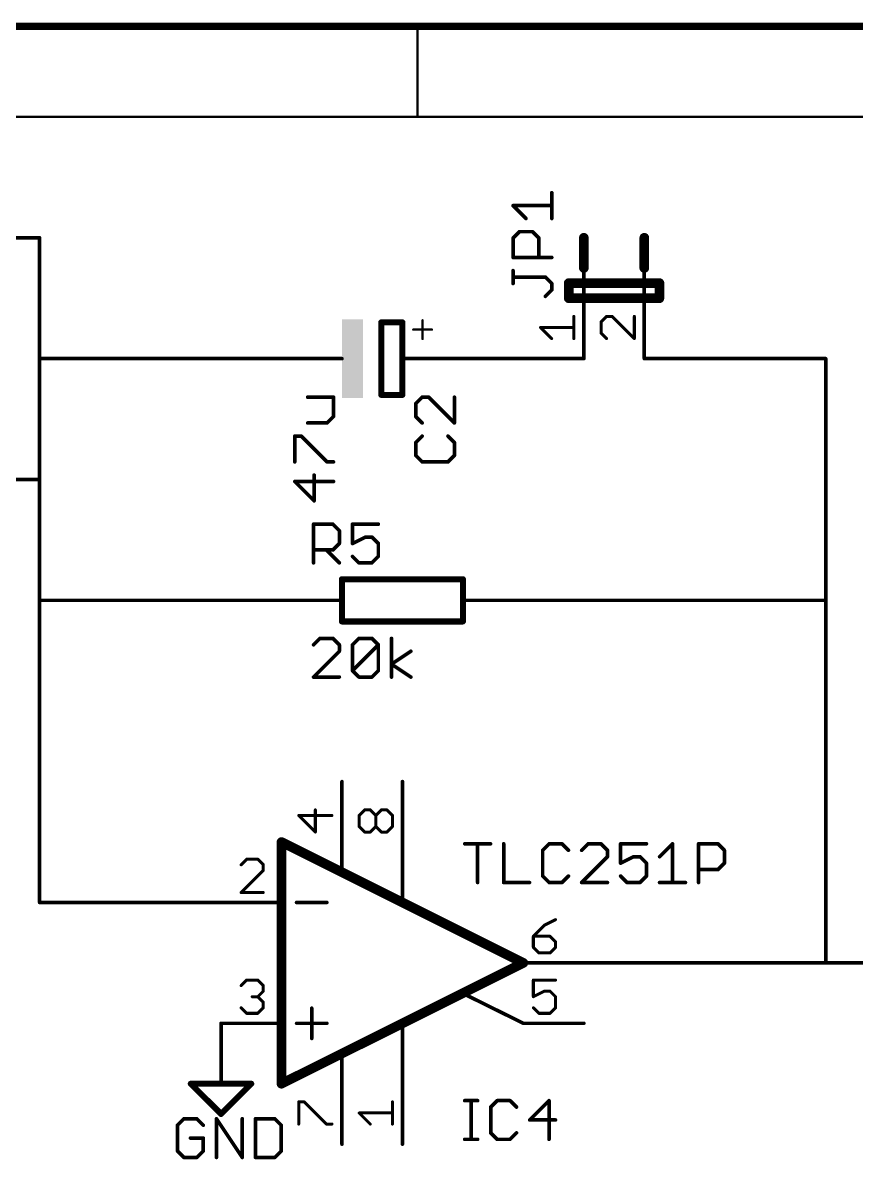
# Model space of a CAD drawing. Extents: x -44 to 217, y -56 to 126.
# Drawn here: x 70.41 to 105.42, y 78.11 to 125.88 of the extents above; entities that cross this region are included whole.
import ezdxf

# ---------------------------------------------------------------- set-up
doc = ezdxf.new("R2010")
doc.units = 0
for name, color, linetype in [('91', 94, 'CONTINUOUS'), ('94', 14, 'CONTINUOUS'), ('95', 251, 'CONTINUOUS'), ('96', 251, 'CONTINUOUS')]:
    doc.layers.add(name, color=color, linetype=linetype)

# ---------------------------------------------------------------- blocks, each defined once
blk = doc.blocks.new('RECT')
blk.add_solid([(-0.5, -0.5), (0.5, -0.5), (-0.5, 0.5), (0.5, 0.5)])

msp = doc.modelspace()

# ---------------------------------------------------------------- linework, layer by layer
at = {"layer": '91', "const_width": 0.1524}
for points in [[(63.5, 116.84), (71.12, 116.84)], [(71.12, 116.84), (71.12, 111.76)], [(71.12, 111.76), (71.12, 106.68)], [(81.28, 111.76), (71.12, 111.76)], [(93.98, 111.76), (88.9, 111.76)], [(104.14, 111.76), (96.52, 111.76)], [(104.14, 101.6), (104.14, 111.76)], [(63.5, 106.68), (71.12, 106.68)], [(71.12, 106.68), (71.12, 101.6)], [(71.12, 101.6), (71.12, 88.9)], [(81.28, 101.6), (71.12, 101.6)], [(104.14, 101.6), (91.44, 101.6)], [(104.14, 86.36), (104.14, 101.6)], [(71.12, 88.9), (78.74, 88.9)], [(93.98, 86.36), (104.14, 86.36)], [(119.38, 86.36), (104.14, 86.36)]]:
    msp.add_lwpolyline(points, dxfattribs=at)
at = {"layer": '91', "const_width": 0.0762}
for points in [[(71.1581, 116.84, 1), (71.0819, 116.84)], [(71.12, 116.8019, 1), (71.12, 116.8781)], [(71.1581, 111.76, 1), (71.0819, 111.76)], [(71.12, 111.7981, 1), (71.12, 111.7219)], [(71.0819, 111.76, 1), (71.1581, 111.76)], [(81.28, 111.7219, 1), (81.28, 111.7981)], [(88.9, 111.7981, 1), (88.9, 111.7219)], [(93.98, 111.7219, 1), (93.98, 111.7981)], [(96.52, 111.7981, 1), (96.52, 111.7219)], [(104.1781, 111.76, 1), (104.1019, 111.76)], [(104.14, 111.7219, 1), (104.14, 111.7981)], [(71.1581, 106.68, 1), (71.0819, 106.68)], [(71.0819, 106.68, 1), (71.1581, 106.68)], [(71.12, 106.6419, 1), (71.12, 106.7181)], [(71.1581, 101.6, 1), (71.0819, 101.6)], [(71.12, 101.6381, 1), (71.12, 101.5619)], [(71.0819, 101.6, 1), (71.1581, 101.6)], [(81.28, 101.5619, 1), (81.28, 101.6381)], [(91.44, 101.6381, 1), (91.44, 101.5619)], [(104.1781, 101.6, 1), (104.1019, 101.6)], [(104.1019, 101.6, 1), (104.1781, 101.6)], [(104.14, 101.5619, 1), (104.14, 101.6381)], [(71.12, 88.9381, 1), (71.12, 88.8619)], [(71.0819, 88.9, 1), (71.1581, 88.9)], [(78.74, 88.8619, 1), (78.74, 88.9381)], [(93.98, 86.3981, 1), (93.98, 86.3219)], [(104.14, 86.3981, 1), (104.14, 86.3219)], [(104.1019, 86.36, 1), (104.1781, 86.36)], [(104.14, 86.3219, 1), (104.14, 86.3981)]]:
    msp.add_lwpolyline(points, format="xyb", dxfattribs=at)
at = {"layer": '94'}
for points, const_width in [([(217.17, 125.73), (-43.18, 125.73)], 0.3), ([(86.995, 125.73), (86.995, 121.92)], 0.1), ([(213.36, 121.92), (-39.37, 121.92)], 0.1), ([(93.98, 116.84), (93.98, 115.57)], 0.4064), ([(96.52, 116.84), (96.52, 115.57)], 0.4064), ([(93.98, 114.3), (93.98, 115.57)], 0.1524), ([(96.52, 114.3), (96.52, 115.57)], 0.1524), ([(97.155, 114.935), (93.345, 114.935)], 0.4064), ([(93.345, 114.935), (93.345, 114.3)], 0.4064), ([(97.155, 114.3), (97.155, 114.935)], 0.4064), ([(93.345, 114.3), (97.155, 114.3)], 0.4064), ([(93.98, 111.76), (93.98, 114.3)], 0.1524), ([(96.52, 111.76), (96.52, 114.3)], 0.1524), ([(85.471, 113.284), (85.471, 110.236)], 0.254), ([(86.36, 113.284), (85.471, 113.284)], 0.254), ([(86.36, 113.284), (86.36, 110.236)], 0.254), ([(87.207, 113.3695), (87.207, 112.5899)], 0.1016), ([(86.8172, 112.9797), (87.5968, 112.9797)], 0.1016), ([(81.28, 111.76), (83.82, 111.76)], 0.1524), ([(88.9, 111.76), (86.36, 111.76)], 0.1524), ([(85.471, 110.236), (86.36, 110.236)], 0.254), ([(88.9, 102.489), (83.82, 102.489)], 0.254), ([(83.82, 100.711), (83.82, 102.489)], 0.254), ([(88.9, 100.711), (88.9, 102.489)], 0.254), ([(81.28, 101.6), (83.82, 101.6)], 0.1524), ([(91.44, 101.6), (88.9, 101.6)], 0.1524), ([(83.82, 100.711), (88.9, 100.711)], 0.254), ([(83.82, 93.98), (83.82, 91.44)], 0.1524), ([(86.36, 93.98), (86.36, 91.44)], 0.1524), ([(81.28, 81.28), (81.28, 91.44)], 0.4064), ([(81.28, 91.44), (91.44, 86.36)], 0.4064), ([(83.82, 90.2716), (83.82, 91.44)], 0.1524), ([(86.36, 88.9762), (86.36, 91.44)], 0.1524), ([(78.74, 88.9), (81.28, 88.9)], 0.1524), ([(81.915, 88.9), (83.185, 88.9)], 0.1524), ([(91.44, 86.36), (81.28, 81.28)], 0.4064), ([(93.98, 86.36), (91.44, 86.36)], 0.1524), ([(91.44, 83.82), (88.9762, 85.0392)], 0.1524), ([(82.55, 83.185), (82.55, 84.455)], 0.1524), ([(78.74, 83.82), (81.28, 83.82)], 0.1524), ([(78.74, 83.82), (78.74, 81.28)], 0.1524), ([(81.915, 83.82), (83.185, 83.82)], 0.1524), ([(86.36, 81.3054), (86.36, 83.7438)], 0.1524), ([(93.98, 83.82), (91.44, 83.82)], 0.1524), ([(83.82, 81.28), (83.82, 82.4738)], 0.1524), ([(77.47, 81.28), (80.01, 81.28)], 0.254), ([(78.74, 80.01), (77.47, 81.28)], 0.254), ([(80.01, 81.28), (78.74, 80.01)], 0.254), ([(83.82, 78.74), (83.82, 81.28)], 0.1524), ([(86.36, 78.74), (86.36, 81.28)], 0.1524)]:
    msp.add_lwpolyline(points, dxfattribs=dict(at, const_width=const_width))
for points, const_width in [([(87.02, 125.73, 1), (86.97, 125.73)], 0.05), ([(86.97, 121.92, 1), (87.02, 121.92)], 0.05), ([(94.0816, 116.84, 1), (93.8784, 116.84)], 0.2032), ([(96.6216, 116.84, 1), (96.4184, 116.84)], 0.2032), ([(93.8784, 115.57, 1), (94.0816, 115.57)], 0.2032), ([(94.0181, 115.57, 1), (93.9419, 115.57)], 0.0762), ([(96.4184, 115.57, 1), (96.6216, 115.57)], 0.2032), ([(96.5581, 115.57, 1), (96.4819, 115.57)], 0.0762), ([(93.345, 115.0366, 1), (93.345, 114.8334)], 0.2032), ([(93.4466, 114.935, 1), (93.2434, 114.935)], 0.2032), ([(97.2566, 114.935, 1), (97.0534, 114.935)], 0.2032), ([(97.155, 114.8334, 1), (97.155, 115.0366)], 0.2032), ([(93.345, 114.4016, 1), (93.345, 114.1984)], 0.2032), ([(93.2434, 114.3, 1), (93.4466, 114.3)], 0.2032), ([(94.0181, 114.3, 1), (93.9419, 114.3)], 0.0762), ([(93.9419, 114.3, 1), (94.0181, 114.3)], 0.0762), ([(96.5581, 114.3, 1), (96.4819, 114.3)], 0.0762), ([(96.4819, 114.3, 1), (96.5581, 114.3)], 0.0762), ([(97.0534, 114.3, 1), (97.2566, 114.3)], 0.2032), ([(97.155, 114.1984, 1), (97.155, 114.4016)], 0.2032), ([(85.5345, 113.284, 1), (85.4075, 113.284)], 0.127), ([(85.471, 113.3475, 1), (85.471, 113.2205)], 0.127), ([(86.4235, 113.284, 1), (86.2965, 113.284)], 0.127), ([(86.36, 113.2205, 1), (86.36, 113.3475)], 0.127), ([(87.2324, 113.3695, 1), (87.1816, 113.3695)], 0.0508), ([(86.8172, 113.0051, 1), (86.8172, 112.9543)], 0.0508), ([(87.5968, 112.9543, 1), (87.5968, 113.0051)], 0.0508), ([(87.1816, 112.5899, 1), (87.2324, 112.5899)], 0.0508), ([(81.28, 111.7981, 1), (81.28, 111.7219)], 0.0762), ([(83.82, 111.7219, 1), (83.82, 111.7981)], 0.0762), ([(86.36, 111.7981, 1), (86.36, 111.7219)], 0.0762), ([(88.9, 111.7219, 1), (88.9, 111.7981)], 0.0762), ([(93.9419, 111.76, 1), (94.0181, 111.76)], 0.0762), ([(96.4819, 111.76, 1), (96.5581, 111.76)], 0.0762), ([(85.471, 110.2995, 1), (85.471, 110.1725)], 0.127), ([(86.36, 110.1725, 1), (86.36, 110.2995)], 0.127), ([(85.4075, 110.236, 1), (85.5345, 110.236)], 0.127), ([(86.2965, 110.236, 1), (86.4235, 110.236)], 0.127), ([(83.82, 102.5525, 1), (83.82, 102.4255)], 0.127), ([(83.8835, 102.489, 1), (83.7565, 102.489)], 0.127), ([(88.9635, 102.489, 1), (88.8365, 102.489)], 0.127), ([(88.9, 102.4255, 1), (88.9, 102.5525)], 0.127), ([(81.28, 101.6381, 1), (81.28, 101.5619)], 0.0762), ([(83.82, 101.5619, 1), (83.82, 101.6381)], 0.0762), ([(88.9, 101.6381, 1), (88.9, 101.5619)], 0.0762), ([(91.44, 101.5619, 1), (91.44, 101.6381)], 0.0762), ([(83.82, 100.7745, 1), (83.82, 100.6475)], 0.127), ([(88.9, 100.6475, 1), (88.9, 100.7745)], 0.127), ([(83.7565, 100.711, 1), (83.8835, 100.711)], 0.127), ([(88.8365, 100.711, 1), (88.9635, 100.711)], 0.127), ([(83.8581, 93.98, 1), (83.7819, 93.98)], 0.0762), ([(86.3981, 93.98, 1), (86.3219, 93.98)], 0.0762), ([(81.3816, 91.44, 1), (81.1784, 91.44)], 0.2032), ([(81.3254, 91.5309, 1), (81.2346, 91.3491)], 0.2032), ([(83.8581, 91.44, 1), (83.7819, 91.44)], 0.0762), ([(83.7819, 91.44, 1), (83.8581, 91.44)], 0.0762), ([(86.3981, 91.44, 1), (86.3219, 91.44)], 0.0762), ([(86.3219, 91.44, 1), (86.3981, 91.44)], 0.0762), ([(83.7819, 90.2716, 1), (83.8581, 90.2716)], 0.0762), ([(78.74, 88.9381, 1), (78.74, 88.8619)], 0.0762), ([(81.28, 88.8619, 1), (81.28, 88.9381)], 0.0762), ([(81.915, 88.9381, 1), (81.915, 88.8619)], 0.0762), ([(83.185, 88.8619, 1), (83.185, 88.9381)], 0.0762), ([(86.3219, 88.9762, 1), (86.3981, 88.9762)], 0.0762), ([(91.4854, 86.2691, 1), (91.3946, 86.4509)], 0.2032), ([(91.3946, 86.2691, 1), (91.4854, 86.4509)], 0.2032), ([(91.44, 86.3981, 1), (91.44, 86.3219)], 0.0762), ([(93.98, 86.3219, 1), (93.98, 86.3981)], 0.0762), ([(88.9931, 85.0733, 1), (88.9593, 85.0051)], 0.0762), ([(82.5881, 84.455, 1), (82.5119, 84.455)], 0.0762), ([(78.74, 83.8581, 1), (78.74, 83.7819)], 0.0762), ([(78.7781, 83.82, 1), (78.7019, 83.82)], 0.0762), ([(81.28, 83.7819, 1), (81.28, 83.8581)], 0.0762), ([(81.915, 83.8581, 1), (81.915, 83.7819)], 0.0762), ([(83.185, 83.7819, 1), (83.185, 83.8581)], 0.0762), ([(86.3981, 83.7438, 1), (86.3219, 83.7438)], 0.0762), ([(91.44, 83.8581, 1), (91.44, 83.7819)], 0.0762), ([(91.4231, 83.7859, 1), (91.4569, 83.8541)], 0.0762), ([(93.98, 83.7819, 1), (93.98, 83.8581)], 0.0762), ([(82.5119, 83.185, 1), (82.5881, 83.185)], 0.0762), ([(83.8581, 82.4738, 1), (83.7819, 82.4738)], 0.0762), ([(77.47, 81.3435, 1), (77.47, 81.2165)], 0.127), ([(77.5149, 81.3249, 1), (77.4251, 81.2351)], 0.127), ([(78.7019, 81.28, 1), (78.7781, 81.28)], 0.0762), ([(80.0549, 81.2351, 1), (79.9651, 81.3249)], 0.127), ([(80.01, 81.2165, 1), (80.01, 81.3435)], 0.127), ([(81.2346, 81.3709, 1), (81.3254, 81.1891)], 0.2032), ([(81.1784, 81.28, 1), (81.3816, 81.28)], 0.2032), ([(83.8581, 81.28, 1), (83.7819, 81.28)], 0.0762), ([(83.7819, 81.28, 1), (83.8581, 81.28)], 0.0762), ([(86.3981, 81.28, 1), (86.3219, 81.28)], 0.0762), ([(86.3219, 81.3054, 1), (86.3981, 81.3054)], 0.0762), ([(78.6951, 80.0549, 1), (78.7849, 79.9651)], 0.127), ([(78.6951, 79.9651, 1), (78.7849, 80.0549)], 0.127), ([(83.7819, 78.74, 1), (83.8581, 78.74)], 0.0762), ([(86.3219, 78.74, 1), (86.3981, 78.74)], 0.0762)]:
    msp.add_lwpolyline(points, format="xyb", dxfattribs=dict(at, const_width=const_width))
at = {"layer": '95'}
for points, const_width in [([(92.6338, 117.6505), (92.6338, 118.7352)], 0.1524), ([(91.5491, 117.6505), (91.0068, 118.1928)], 0.1524), ([(91.0068, 118.1928), (92.6338, 118.1928)], 0.1524), ([(91.0068, 116.8269), (91.278, 117.098)], 0.1524), ([(91.278, 117.098), (91.8203, 117.098)], 0.1524), ([(91.8203, 117.098), (92.0915, 116.8269)], 0.1524), ([(91.0068, 116.0134), (91.0068, 116.8269)], 0.1524), ([(92.0915, 116.8269), (92.0915, 116.0134)], 0.1524), ([(92.6338, 116.0134), (91.0068, 116.0134)], 0.1524), ([(91.0068, 114.9185), (91.0068, 115.4609)], 0.1524), ([(92.3626, 115.1897), (91.0068, 115.1897)], 0.1524), ([(92.6338, 114.9185), (92.3626, 115.1897)], 0.1524), ([(92.3626, 114.3762), (92.6338, 114.6474)], 0.1524), ([(92.6338, 114.6474), (92.6338, 114.9185)], 0.1524), ([(93.5609, 112.6046), (93.5609, 113.5368)], 0.127), ([(94.9357, 113.5368), (94.7027, 113.3037)], 0.127), ([(94.7027, 113.3037), (94.7027, 112.8377)], 0.127), ([(95.1688, 113.5368), (94.9357, 113.5368)], 0.127), ([(96.1009, 112.6046), (95.1688, 113.5368)], 0.127), ([(96.1009, 113.5368), (96.1009, 112.6046)], 0.127), ([(92.6288, 112.6046), (92.1627, 113.0707)], 0.127), ([(92.1627, 113.0707), (93.5609, 113.0707)], 0.127), ([(94.7027, 112.8377), (94.9357, 112.6046)], 0.127), ([(87.1886, 110.1407), (86.9174, 109.8695)], 0.1524), ([(86.9174, 109.8695), (86.9174, 109.3272)], 0.1524), ([(87.4597, 110.1407), (87.1886, 110.1407)], 0.1524), ([(88.5444, 109.056), (87.4597, 110.1407)], 0.1524), ([(88.5444, 110.1407), (88.5444, 109.056)], 0.1524), ([(86.9174, 109.3272), (87.1886, 109.056)], 0.1524), ([(87.1886, 108.5035), (86.9174, 108.2324)], 0.1524), ([(88.5444, 108.2324), (88.2732, 108.5035)], 0.1524), ([(86.9174, 108.2324), (86.9174, 107.69)], 0.1524), ([(88.5444, 107.69), (88.5444, 108.2324)], 0.1524), ([(86.9174, 107.69), (87.1886, 107.4189)], 0.1524), ([(87.1886, 107.4189), (88.2732, 107.4189)], 0.1524), ([(88.2732, 107.4189), (88.5444, 107.69)], 0.1524), ([(82.6262, 103.1748), (82.6262, 104.8018)], 0.1524), ([(82.6262, 104.8018), (83.4397, 104.8018)], 0.1524), ([(83.4397, 104.8018), (83.7109, 104.5306)], 0.1524), ([(85.348, 104.8018), (84.2634, 104.8018)], 0.1524), ([(84.2634, 104.8018), (84.2634, 103.9883)], 0.1524), ([(83.7109, 104.5306), (83.7109, 103.9883)], 0.1524), ([(84.2634, 103.9883), (84.8057, 104.2595)], 0.1524), ([(84.8057, 104.2595), (85.0769, 104.2595)], 0.1524), ([(85.0769, 104.2595), (85.348, 103.9883)], 0.1524), ([(83.4397, 103.7171), (82.6262, 103.7171)], 0.1524), ([(83.1685, 103.7171), (83.7109, 103.1748)], 0.1524), ([(83.7109, 103.9883), (83.4397, 103.7171)], 0.1524), ([(85.348, 103.9883), (85.348, 103.446)], 0.1524), ([(84.5345, 103.1748), (84.2634, 103.446)], 0.1524), ([(85.0769, 103.1748), (84.5345, 103.1748)], 0.1524), ([(85.348, 103.446), (85.0769, 103.1748)], 0.1524), ([(82.7018, 91.8591), (82.7018, 92.7912)], 0.127), ([(84.5427, 92.5582), (84.7757, 92.7912)], 0.127), ([(84.7757, 92.7912), (85.0088, 92.7912)], 0.127), ([(85.0088, 92.7912), (85.2418, 92.5582)], 0.127), ([(85.2418, 92.5582), (85.4748, 92.7912)], 0.127), ([(85.4748, 92.7912), (85.7079, 92.7912)], 0.127), ([(85.7079, 92.7912), (85.9409, 92.5582)], 0.127), ([(83.4009, 92.5582), (82.0027, 92.5582)], 0.127), ([(82.0027, 92.5582), (82.7018, 91.8591)], 0.127), ([(84.5427, 92.0921), (84.5427, 92.5582)], 0.127), ([(85.2418, 92.0921), (85.2418, 92.5582)], 0.127), ([(85.9409, 92.5582), (85.9409, 92.0921)], 0.127), ([(84.7757, 91.8591), (84.5427, 92.0921)], 0.127), ([(85.0088, 91.8591), (84.7757, 91.8591)], 0.127), ([(85.2418, 92.0921), (85.0088, 91.8591)], 0.127), ([(85.4748, 91.8591), (85.2418, 92.0921)], 0.127), ([(85.7079, 91.8591), (85.4748, 91.8591)], 0.127), ([(85.9409, 92.0921), (85.7079, 91.8591)], 0.127), ([(79.8177, 90.7173), (79.5846, 90.4843)], 0.127), ([(80.2837, 90.7173), (79.8177, 90.7173)], 0.127), ([(80.5168, 90.4843), (80.2837, 90.7173)], 0.127), ([(79.5846, 89.3191), (80.5168, 90.2512)], 0.127), ([(80.5168, 90.2512), (80.5168, 90.4843)], 0.127), ([(80.5168, 89.3191), (79.5846, 89.3191)], 0.127), ([(92.3252, 87.9443), (91.8591, 87.4782)], 0.127), ([(92.7912, 88.1773), (92.3252, 87.9443)], 0.127), ([(91.8591, 87.4782), (91.8591, 87.0121)], 0.127), ([(92.5582, 87.4782), (91.8591, 87.4782)], 0.127), ([(92.7912, 87.2452), (92.5582, 87.4782)], 0.127), ([(91.8591, 87.0121), (92.0921, 86.7791)], 0.127), ([(92.5582, 86.7791), (92.7912, 87.0121)], 0.127), ([(92.7912, 87.0121), (92.7912, 87.2452)], 0.127), ([(92.0921, 86.7791), (92.5582, 86.7791)], 0.127), ([(79.5846, 85.4043), (79.8177, 85.6373)], 0.127), ([(79.8177, 85.6373), (80.2837, 85.6373)], 0.127), ([(80.2837, 85.6373), (80.5168, 85.4043)], 0.127), ([(92.7912, 85.6373), (91.8591, 85.6373)], 0.127), ([(91.8591, 85.6373), (91.8591, 84.9382)], 0.127), ([(80.5168, 85.1712), (80.2837, 84.9382)], 0.127), ([(80.5168, 85.4043), (80.5168, 85.1712)], 0.127), ([(91.8591, 84.9382), (92.3252, 85.1712)], 0.127), ([(92.3252, 85.1712), (92.5582, 85.1712)], 0.127), ([(92.5582, 85.1712), (92.7912, 84.9382)], 0.127), ([(80.2837, 84.9382), (80.0507, 84.9382)], 0.127), ([(80.2837, 84.9382), (80.5168, 84.7052)], 0.127), ([(80.5168, 84.7052), (80.5168, 84.4721)], 0.127), ([(92.7912, 84.9382), (92.7912, 84.4721)], 0.127), ([(79.8177, 84.2391), (79.5846, 84.4721)], 0.127), ([(80.2837, 84.2391), (79.8177, 84.2391)], 0.127), ([(80.5168, 84.4721), (80.2837, 84.2391)], 0.127), ([(92.0921, 84.2391), (91.8591, 84.4721)], 0.127), ([(92.5582, 84.2391), (92.0921, 84.2391)], 0.127), ([(92.7912, 84.4721), (92.5582, 84.2391)], 0.127), ([(82.0027, 79.5846), (82.0027, 80.5168)], 0.127), ([(82.0027, 80.5168), (82.2357, 80.5168)], 0.127), ([(82.2357, 80.5168), (83.1679, 79.5846)], 0.127), ([(85.9409, 79.5846), (85.9409, 80.5168)], 0.127), ([(88.9762, 80.5702), (89.5185, 80.5702)], 0.1524), ([(89.2474, 78.9432), (89.2474, 80.5702)], 0.1524), ([(90.3388, 80.5702), (90.0676, 80.299)], 0.1524), ([(90.0676, 80.299), (90.0676, 79.2144)], 0.1524), ([(90.8811, 80.5702), (90.3388, 80.5702)], 0.1524), ([(91.1523, 80.299), (90.8811, 80.5702)], 0.1524), ([(92.5183, 80.5702), (91.7048, 79.7567)], 0.1524), ([(92.5183, 78.9432), (92.5183, 80.5702)], 0.1524), ([(85.0088, 79.5846), (84.5427, 80.0507)], 0.127), ([(84.5427, 80.0507), (85.9409, 80.0507)], 0.127), ([(91.7048, 79.7567), (92.7895, 79.7567)], 0.1524), ([(83.1679, 79.5846), (83.4009, 79.5846)], 0.127), ([(88.9762, 78.9432), (89.5185, 78.9432)], 0.1524), ([(90.0676, 79.2144), (90.3388, 78.9432)], 0.1524), ([(90.3388, 78.9432), (90.8811, 78.9432)], 0.1524), ([(90.8811, 78.9432), (91.1523, 79.2144)], 0.1524)]:
    msp.add_lwpolyline(points, dxfattribs=dict(at, const_width=const_width))
for points, const_width in [([(92.6719, 118.7352, 1), (92.5957, 118.7352)], 0.0762), ([(91.0338, 118.2198, 1), (90.9799, 118.1659)], 0.0762), ([(91.0068, 118.2309, 1), (91.0068, 118.1547)], 0.0762), ([(92.6338, 118.1547, 1), (92.6338, 118.2309)], 0.0762), ([(91.5222, 117.6236, 1), (91.5761, 117.6775)], 0.0762), ([(92.5957, 117.6505, 1), (92.6719, 117.6505)], 0.0762), ([(91.278, 117.1361, 1), (91.278, 117.0599)], 0.0762), ([(91.3049, 117.0711, 1), (91.251, 117.125)], 0.0762), ([(91.8472, 117.125, 1), (91.7934, 117.0711)], 0.0762), ([(91.8203, 117.0599, 1), (91.8203, 117.1361)], 0.0762), ([(91.0449, 116.8269, 1), (90.9687, 116.8269)], 0.0762), ([(90.9799, 116.8538, 1), (91.0338, 116.7999)], 0.0762), ([(92.1296, 116.8269, 1), (92.0534, 116.8269)], 0.0762), ([(92.0645, 116.7999, 1), (92.1184, 116.8538)], 0.0762), ([(91.0068, 116.0515, 1), (91.0068, 115.9753)], 0.0762), ([(90.9687, 116.0134, 1), (91.0449, 116.0134)], 0.0762), ([(92.0534, 116.0134, 1), (92.1296, 116.0134)], 0.0762), ([(92.6338, 115.9753, 1), (92.6338, 116.0515)], 0.0762), ([(91.0449, 115.4609, 1), (90.9687, 115.4609)], 0.0762), ([(91.0068, 115.2278, 1), (91.0068, 115.1516)], 0.0762), ([(92.3896, 115.2166, 1), (92.3357, 115.1628)], 0.0762), ([(92.3626, 115.1516, 1), (92.3626, 115.2278)], 0.0762), ([(90.9687, 114.9185, 1), (91.0449, 114.9185)], 0.0762), ([(92.6719, 114.9185, 1), (92.5957, 114.9185)], 0.0762), ([(92.5957, 114.6474, 1), (92.6719, 114.6474)], 0.0762), ([(92.6069, 114.8916, 1), (92.6607, 114.9455)], 0.0762), ([(92.6607, 114.6204, 1), (92.6069, 114.6743)], 0.0762), ([(92.3357, 114.4031, 1), (92.3896, 114.3493)], 0.0762), ([(93.5927, 113.5368, 1), (93.5292, 113.5368)], 0.0635), ([(94.7345, 113.3037, 1), (94.671, 113.3037)], 0.0635), ([(94.6803, 113.3262, 1), (94.7252, 113.2813)], 0.0635), ([(94.9357, 113.5685, 1), (94.9357, 113.505)], 0.0635), ([(94.9582, 113.5143, 1), (94.9133, 113.5592)], 0.0635), ([(95.1912, 113.5592, 1), (95.1463, 113.5143)], 0.0635), ([(95.1688, 113.505, 1), (95.1688, 113.5685)], 0.0635), ([(96.1327, 113.5368, 1), (96.0692, 113.5368)], 0.0635), ([(92.1627, 113.1024, 1), (92.1627, 113.0389)], 0.0635), ([(92.1852, 113.0931, 1), (92.1403, 113.0482)], 0.0635), ([(93.5609, 113.0389, 1), (93.5609, 113.1024)], 0.0635), ([(94.7252, 112.8601, 1), (94.6803, 112.8152)], 0.0635), ([(94.671, 112.8377, 1), (94.7345, 112.8377)], 0.0635), ([(92.6063, 112.5822, 1), (92.6512, 112.6271)], 0.0635), ([(93.5292, 112.6046, 1), (93.5927, 112.6046)], 0.0635), ([(94.9133, 112.5822, 1), (94.9582, 112.6271)], 0.0635), ([(96.0692, 112.6046, 1), (96.1327, 112.6046)], 0.0635), ([(96.0784, 112.5822, 1), (96.1234, 112.6271)], 0.0635), ([(86.9555, 109.8695, 1), (86.8793, 109.8695)], 0.0762), ([(86.8905, 109.8965, 1), (86.9444, 109.8426)], 0.0762), ([(87.1886, 110.1788, 1), (87.1886, 110.1026)], 0.0762), ([(87.2155, 110.1138, 1), (87.1616, 110.1676)], 0.0762), ([(87.4867, 110.1676, 1), (87.4328, 110.1138)], 0.0762), ([(87.4597, 110.1026, 1), (87.4597, 110.1788)], 0.0762), ([(88.5825, 110.1407, 1), (88.5063, 110.1407)], 0.0762), ([(86.8793, 109.3272, 1), (86.9555, 109.3272)], 0.0762), ([(86.9444, 109.3541, 1), (86.8905, 109.3003)], 0.0762), ([(87.1616, 109.0291, 1), (87.2155, 109.083)], 0.0762), ([(88.5063, 109.056, 1), (88.5825, 109.056)], 0.0762), ([(88.5175, 109.0291, 1), (88.5713, 109.083)], 0.0762), ([(87.2155, 108.4766, 1), (87.1616, 108.5305)], 0.0762), ([(88.3002, 108.5305, 1), (88.2463, 108.4766)], 0.0762), ([(86.9555, 108.2324, 1), (86.8793, 108.2324)], 0.0762), ([(86.8905, 108.2593, 1), (86.9444, 108.2054)], 0.0762), ([(88.5825, 108.2324, 1), (88.5063, 108.2324)], 0.0762), ([(88.5175, 108.2054, 1), (88.5713, 108.2593)], 0.0762), ([(86.9444, 107.717, 1), (86.8905, 107.6631)], 0.0762), ([(86.8793, 107.69, 1), (86.9555, 107.69)], 0.0762), ([(87.1886, 107.457, 1), (87.1886, 107.3808)], 0.0762), ([(88.2732, 107.3808, 1), (88.2732, 107.457)], 0.0762), ([(88.5063, 107.69, 1), (88.5825, 107.69)], 0.0762), ([(88.5713, 107.6631, 1), (88.5175, 107.717)], 0.0762), ([(87.1616, 107.3919, 1), (87.2155, 107.4458)], 0.0762), ([(88.2463, 107.4458, 1), (88.3002, 107.3919)], 0.0762), ([(82.6643, 104.8018, 1), (82.5881, 104.8018)], 0.0762), ([(82.6262, 104.8399, 1), (82.6262, 104.7637)], 0.0762), ([(83.4666, 104.8287, 1), (83.4128, 104.7748)], 0.0762), ([(83.4397, 104.7637, 1), (83.4397, 104.8399)], 0.0762), ([(84.2634, 104.8399, 1), (84.2634, 104.7637)], 0.0762), ([(84.3015, 104.8018, 1), (84.2253, 104.8018)], 0.0762), ([(85.348, 104.7637, 1), (85.348, 104.8399)], 0.0762), ([(83.749, 104.5306, 1), (83.6728, 104.5306)], 0.0762), ([(83.6839, 104.5037, 1), (83.7378, 104.5576)], 0.0762), ([(84.8057, 104.2976, 1), (84.8057, 104.2214)], 0.0762), ([(84.8227, 104.2254, 1), (84.7886, 104.2935)], 0.0762), ([(85.1038, 104.2864, 1), (85.0499, 104.2325)], 0.0762), ([(85.0769, 104.2214, 1), (85.0769, 104.2976)], 0.0762), ([(82.6262, 103.7552, 1), (82.6262, 103.679)], 0.0762), ([(83.1955, 103.7441, 1), (83.1416, 103.6902)], 0.0762), ([(83.4128, 103.7441, 1), (83.4666, 103.6902)], 0.0762), ([(83.4397, 103.679, 1), (83.4397, 103.7552)], 0.0762), ([(83.6728, 103.9883, 1), (83.749, 103.9883)], 0.0762), ([(83.7378, 103.9614, 1), (83.6839, 104.0152)], 0.0762), ([(84.2463, 104.0224, 1), (84.2804, 103.9542)], 0.0762), ([(84.2253, 103.9883, 1), (84.3015, 103.9883)], 0.0762), ([(85.3861, 103.9883, 1), (85.3099, 103.9883)], 0.0762), ([(85.3211, 103.9614, 1), (85.375, 104.0152)], 0.0762), ([(82.5881, 103.1748, 1), (82.6643, 103.1748)], 0.0762), ([(83.6839, 103.1479, 1), (83.7378, 103.2017)], 0.0762), ([(84.2903, 103.4729, 1), (84.2364, 103.419)], 0.0762), ([(84.5345, 103.2129, 1), (84.5345, 103.1367)], 0.0762), ([(84.5076, 103.1479, 1), (84.5615, 103.2017)], 0.0762), ([(85.0499, 103.2017, 1), (85.1038, 103.1479)], 0.0762), ([(85.0769, 103.1367, 1), (85.0769, 103.2129)], 0.0762), ([(85.3099, 103.446, 1), (85.3861, 103.446)], 0.0762), ([(85.375, 103.419, 1), (85.3211, 103.4729)], 0.0762), ([(82.7336, 92.7912, 1), (82.6701, 92.7912)], 0.0635), ([(84.7757, 92.823, 1), (84.7757, 92.7595)], 0.0635), ([(84.7982, 92.7688, 1), (84.7533, 92.8137)], 0.0635), ([(85.0312, 92.8137, 1), (84.9863, 92.7688)], 0.0635), ([(85.0088, 92.7595, 1), (85.0088, 92.823)], 0.0635), ([(85.4748, 92.823, 1), (85.4748, 92.7595)], 0.0635), ([(85.4973, 92.7688, 1), (85.4524, 92.8137)], 0.0635), ([(85.7303, 92.8137, 1), (85.6854, 92.7688)], 0.0635), ([(85.7079, 92.7595, 1), (85.7079, 92.823)], 0.0635), ([(82.0027, 92.5899, 1), (82.0027, 92.5264)], 0.0635), ([(82.0252, 92.5806, 1), (81.9803, 92.5357)], 0.0635), ([(83.4009, 92.5264, 1), (83.4009, 92.5899)], 0.0635), ([(84.5745, 92.5582, 1), (84.511, 92.5582)], 0.0635), ([(84.5203, 92.5806, 1), (84.5652, 92.5357)], 0.0635), ([(85.2736, 92.5582, 1), (85.2101, 92.5582)], 0.0635), ([(85.2194, 92.5806, 1), (85.2643, 92.5357)], 0.0635), ([(85.2194, 92.5357, 1), (85.2643, 92.5806)], 0.0635), ([(85.9727, 92.5582, 1), (85.9091, 92.5582)], 0.0635), ([(85.9184, 92.5357, 1), (85.9634, 92.5806)], 0.0635), ([(82.6701, 91.8591, 1), (82.7336, 91.8591)], 0.0635), ([(82.6794, 91.8366, 1), (82.7243, 91.8816)], 0.0635), ([(84.511, 92.0921, 1), (84.5745, 92.0921)], 0.0635), ([(84.5652, 92.1146, 1), (84.5203, 92.0697)], 0.0635), ([(84.7757, 91.8909, 1), (84.7757, 91.8273)], 0.0635), ([(84.7533, 91.8366, 1), (84.7982, 91.8816)], 0.0635), ([(84.9863, 91.8816, 1), (85.0312, 91.8366)], 0.0635), ([(85.0088, 91.8273, 1), (85.0088, 91.8909)], 0.0635), ([(85.2101, 92.0921, 1), (85.2736, 92.0921)], 0.0635), ([(85.2643, 92.1146, 1), (85.2194, 92.0697)], 0.0635), ([(85.2643, 92.0697, 1), (85.2194, 92.1146)], 0.0635), ([(85.4748, 91.8909, 1), (85.4748, 91.8273)], 0.0635), ([(85.4524, 91.8366, 1), (85.4973, 91.8816)], 0.0635), ([(85.6854, 91.8816, 1), (85.7303, 91.8366)], 0.0635), ([(85.7079, 91.8273, 1), (85.7079, 91.8909)], 0.0635), ([(85.9091, 92.0921, 1), (85.9727, 92.0921)], 0.0635), ([(85.9634, 92.0697, 1), (85.9184, 92.1146)], 0.0635), ([(79.8177, 90.749, 1), (79.8177, 90.6855)], 0.0635), ([(79.8401, 90.6948, 1), (79.7952, 90.7397)], 0.0635), ([(80.3062, 90.7397, 1), (80.2613, 90.6948)], 0.0635), ([(80.2837, 90.6855, 1), (80.2837, 90.749)], 0.0635), ([(79.5622, 90.5067, 1), (79.6071, 90.4618)], 0.0635), ([(80.5485, 90.4843, 1), (80.485, 90.4843)], 0.0635), ([(80.4943, 90.4618, 1), (80.5392, 90.5067)], 0.0635), ([(80.5392, 90.2288, 1), (80.4943, 90.2737)], 0.0635), ([(80.485, 90.2512, 1), (80.5485, 90.2512)], 0.0635), ([(79.5846, 89.3509, 1), (79.5846, 89.2874)], 0.0635), ([(79.5622, 89.3416, 1), (79.6071, 89.2966)], 0.0635), ([(80.5168, 89.2874, 1), (80.5168, 89.3509)], 0.0635), ([(92.311, 87.9727, 1), (92.3394, 87.9159)], 0.0635), ([(92.3476, 87.9218, 1), (92.3027, 87.9667)], 0.0635), ([(92.8054, 88.1489, 1), (92.777, 88.2057)], 0.0635), ([(91.8909, 87.4782, 1), (91.8273, 87.4782)], 0.0635), ([(91.8591, 87.5099, 1), (91.8591, 87.4464)], 0.0635), ([(91.8366, 87.5006, 1), (91.8816, 87.4557)], 0.0635), ([(92.5806, 87.5006, 1), (92.5357, 87.4557)], 0.0635), ([(92.5582, 87.4464, 1), (92.5582, 87.5099)], 0.0635), ([(91.8273, 87.0121, 1), (91.8909, 87.0121)], 0.0635), ([(91.8816, 87.0346, 1), (91.8366, 86.9897)], 0.0635), ([(92.823, 87.2452, 1), (92.7595, 87.2452)], 0.0635), ([(92.7595, 87.0121, 1), (92.823, 87.0121)], 0.0635), ([(92.7688, 87.2227, 1), (92.8137, 87.2676)], 0.0635), ([(92.8137, 86.9897, 1), (92.7688, 87.0346)], 0.0635), ([(92.0921, 86.8109, 1), (92.0921, 86.7473)], 0.0635), ([(92.0697, 86.7566, 1), (92.1146, 86.8016)], 0.0635), ([(92.5357, 86.8016, 1), (92.5806, 86.7566)], 0.0635), ([(92.5582, 86.7473, 1), (92.5582, 86.8109)], 0.0635), ([(79.8177, 85.669, 1), (79.8177, 85.6055)], 0.0635), ([(79.8401, 85.6148, 1), (79.7952, 85.6597)], 0.0635), ([(80.3062, 85.6597, 1), (80.2613, 85.6148)], 0.0635), ([(80.2837, 85.6055, 1), (80.2837, 85.669)], 0.0635), ([(91.8909, 85.6373, 1), (91.8273, 85.6373)], 0.0635), ([(91.8591, 85.669, 1), (91.8591, 85.6055)], 0.0635), ([(92.7912, 85.6055, 1), (92.7912, 85.669)], 0.0635), ([(79.5622, 85.4267, 1), (79.6071, 85.3818)], 0.0635), ([(80.5485, 85.4043, 1), (80.485, 85.4043)], 0.0635), ([(80.485, 85.1712, 1), (80.5485, 85.1712)], 0.0635), ([(80.4943, 85.3818, 1), (80.5392, 85.4267)], 0.0635), ([(80.5392, 85.1488, 1), (80.4943, 85.1937)], 0.0635), ([(92.3252, 85.203, 1), (92.3252, 85.1395)], 0.0635), ([(92.3394, 85.1428, 1), (92.311, 85.1996)], 0.0635), ([(92.5806, 85.1937, 1), (92.5357, 85.1488)], 0.0635), ([(92.5582, 85.1395, 1), (92.5582, 85.203)], 0.0635), ([(80.0507, 84.9699, 1), (80.0507, 84.9064)], 0.0635), ([(80.3062, 84.9606, 1), (80.2613, 84.9157)], 0.0635), ([(80.2613, 84.9606, 1), (80.3062, 84.9157)], 0.0635), ([(80.2837, 84.9064, 1), (80.2837, 84.9699)], 0.0635), ([(80.5485, 84.7052, 1), (80.485, 84.7052)], 0.0635), ([(80.4943, 84.6827, 1), (80.5392, 84.7276)], 0.0635), ([(91.8273, 84.9382, 1), (91.8909, 84.9382)], 0.0635), ([(91.8449, 84.9666, 1), (91.8733, 84.9098)], 0.0635), ([(92.823, 84.9382, 1), (92.7595, 84.9382)], 0.0635), ([(92.7688, 84.9157, 1), (92.8137, 84.9606)], 0.0635), ([(79.6071, 84.4946, 1), (79.5622, 84.4497)], 0.0635), ([(79.8177, 84.2709, 1), (79.8177, 84.2074)], 0.0635), ([(79.7952, 84.2166, 1), (79.8401, 84.2616)], 0.0635), ([(80.2613, 84.2616, 1), (80.3062, 84.2166)], 0.0635), ([(80.2837, 84.2074, 1), (80.2837, 84.2709)], 0.0635), ([(80.485, 84.4721, 1), (80.5485, 84.4721)], 0.0635), ([(80.5392, 84.4497, 1), (80.4943, 84.4946)], 0.0635), ([(91.8816, 84.4946, 1), (91.8366, 84.4497)], 0.0635), ([(92.0921, 84.2709, 1), (92.0921, 84.2074)], 0.0635), ([(92.0697, 84.2166, 1), (92.1146, 84.2616)], 0.0635), ([(92.5357, 84.2616, 1), (92.5806, 84.2166)], 0.0635), ([(92.5582, 84.2074, 1), (92.5582, 84.2709)], 0.0635), ([(92.7595, 84.4721, 1), (92.823, 84.4721)], 0.0635), ([(92.8137, 84.4497, 1), (92.7688, 84.4946)], 0.0635), ([(82.0027, 80.5485, 1), (82.0027, 80.485)], 0.0635), ([(82.0345, 80.5168, 1), (81.971, 80.5168)], 0.0635), ([(82.2582, 80.5392, 1), (82.2133, 80.4943)], 0.0635), ([(82.2357, 80.485, 1), (82.2357, 80.5485)], 0.0635), ([(85.9727, 80.5168, 1), (85.9091, 80.5168)], 0.0635), ([(88.9762, 80.6083, 1), (88.9762, 80.5321)], 0.0762), ([(89.2855, 80.5702, 1), (89.2093, 80.5702)], 0.0762), ([(89.5185, 80.5321, 1), (89.5185, 80.6083)], 0.0762), ([(90.1057, 80.299, 1), (90.0295, 80.299)], 0.0762), ([(90.0407, 80.326, 1), (90.0946, 80.2721)], 0.0762), ([(90.3388, 80.6083, 1), (90.3388, 80.5321)], 0.0762), ([(90.3657, 80.5432, 1), (90.3119, 80.5971)], 0.0762), ([(90.9081, 80.5971, 1), (90.8542, 80.5432)], 0.0762), ([(90.8811, 80.5321, 1), (90.8811, 80.6083)], 0.0762), ([(91.1254, 80.2721, 1), (91.1792, 80.326)], 0.0762), ([(92.5564, 80.5702, 1), (92.4802, 80.5702)], 0.0762), ([(92.5452, 80.5432, 1), (92.4913, 80.5971)], 0.0762), ([(84.5427, 80.0824, 1), (84.5427, 80.0189)], 0.0635), ([(84.5652, 80.0731, 1), (84.5203, 80.0282)], 0.0635), ([(85.9409, 80.0189, 1), (85.9409, 80.0824)], 0.0635), ([(91.7048, 79.7948, 1), (91.7048, 79.7186)], 0.0762), ([(91.6779, 79.7836, 1), (91.7317, 79.7298)], 0.0762), ([(92.7895, 79.7186, 1), (92.7895, 79.7948)], 0.0762), ([(81.971, 79.5846, 1), (82.0345, 79.5846)], 0.0635), ([(83.1679, 79.6164, 1), (83.1679, 79.5529)], 0.0635), ([(83.1454, 79.5622, 1), (83.1903, 79.6071)], 0.0635), ([(83.4009, 79.5529, 1), (83.4009, 79.6164)], 0.0635), ([(84.9863, 79.5622, 1), (85.0312, 79.6071)], 0.0635), ([(85.9091, 79.5846, 1), (85.9727, 79.5846)], 0.0635), ([(88.9762, 78.9813, 1), (88.9762, 78.9051)], 0.0762), ([(89.2093, 78.9432, 1), (89.2855, 78.9432)], 0.0762), ([(89.5185, 78.9051, 1), (89.5185, 78.9813)], 0.0762), ([(90.0946, 79.2413, 1), (90.0407, 79.1874)], 0.0762), ([(90.0295, 79.2144, 1), (90.1057, 79.2144)], 0.0762), ([(90.3388, 78.9813, 1), (90.3388, 78.9051)], 0.0762), ([(90.3119, 78.9163, 1), (90.3657, 78.9701)], 0.0762), ([(90.8542, 78.9701, 1), (90.9081, 78.9163)], 0.0762), ([(90.8811, 78.9051, 1), (90.8811, 78.9813)], 0.0762), ([(91.1792, 79.1874, 1), (91.1254, 79.2413)], 0.0762), ([(92.4802, 78.9432, 1), (92.5564, 78.9432)], 0.0762)]:
    msp.add_lwpolyline(points, format="xyb", dxfattribs=dict(at, const_width=const_width))
at = {"layer": '96', "const_width": 0.1524}
for points in [[(83.4644, 110.1407), (82.3797, 110.1407)], [(83.4644, 109.3272), (83.4644, 110.1407)], [(82.3797, 109.056), (83.1932, 109.056)], [(83.1932, 109.056), (83.4644, 109.3272)], [(81.8374, 107.4189), (81.8374, 108.5035)], [(81.8374, 108.5035), (82.1086, 108.5035)], [(82.1086, 108.5035), (83.1932, 107.4189)], [(83.1932, 107.4189), (83.4644, 107.4189)], [(83.4644, 106.5952), (81.8374, 106.5952)], [(81.8374, 106.5952), (82.6509, 105.7817)], [(82.6509, 105.7817), (82.6509, 106.8664)], [(82.8974, 100.0012), (82.6262, 99.73)], [(83.4397, 100.0012), (82.8974, 100.0012)], [(83.7109, 99.73), (83.4397, 100.0012)], [(84.2634, 99.73), (84.5345, 100.0012)], [(84.5345, 100.0012), (85.0769, 100.0012)], [(85.0769, 100.0012), (85.348, 99.73)], [(85.9005, 98.3742), (85.9005, 100.0012)], [(82.6262, 98.3742), (83.7109, 99.4589)], [(83.7109, 99.4589), (83.7109, 99.73)], [(84.2634, 98.6454), (84.2634, 99.73)], [(84.2634, 98.6454), (85.348, 99.73)], [(85.348, 99.73), (85.348, 98.6454)], [(85.9005, 98.9165), (86.714, 99.4589)], [(86.714, 98.3742), (85.9005, 98.9165)], [(83.7109, 98.3742), (82.6262, 98.3742)], [(84.5345, 98.3742), (84.2634, 98.6454)], [(85.0769, 98.3742), (84.5345, 98.3742)], [(85.348, 98.6454), (85.0769, 98.3742)], [(88.9762, 91.3652), (90.0609, 91.3652)], [(89.5185, 89.7382), (89.5185, 91.3652)], [(90.6134, 91.3652), (90.6134, 89.7382)], [(92.5217, 91.3652), (92.2505, 91.094)], [(93.064, 91.3652), (92.5217, 91.3652)], [(93.3352, 91.094), (93.064, 91.3652)], [(94.1588, 91.3652), (93.8877, 91.094)], [(94.7012, 91.3652), (94.1588, 91.3652)], [(94.9723, 91.094), (94.7012, 91.3652)], [(96.6095, 91.3652), (95.5248, 91.3652)], [(95.5248, 91.3652), (95.5248, 90.5517)], [(97.162, 90.8229), (97.7043, 91.3652)], [(97.7043, 91.3652), (97.7043, 89.7382)], [(98.7991, 89.7382), (98.7991, 91.3652)], [(98.7991, 91.3652), (99.6126, 91.3652)], [(99.6126, 91.3652), (99.8838, 91.094)], [(92.2505, 91.094), (92.2505, 90.0094)], [(93.8877, 89.7382), (94.9723, 90.8229)], [(94.9723, 90.8229), (94.9723, 91.094)], [(95.5248, 90.5517), (96.0672, 90.8229)], [(96.0672, 90.8229), (96.3383, 90.8229)], [(96.3383, 90.8229), (96.6095, 90.5517)], [(99.8838, 91.094), (99.8838, 90.5517)], [(96.6095, 90.5517), (96.6095, 90.0094)], [(99.6126, 90.2805), (98.7991, 90.2805)], [(99.8838, 90.5517), (99.6126, 90.2805)], [(92.2505, 90.0094), (92.5217, 89.7382)], [(93.064, 89.7382), (93.3352, 90.0094)], [(95.796, 89.7382), (95.5248, 90.0094)], [(96.6095, 90.0094), (96.3383, 89.7382)], [(90.6134, 89.7382), (91.698, 89.7382)], [(92.5217, 89.7382), (93.064, 89.7382)], [(94.9723, 89.7382), (93.8877, 89.7382)], [(96.3383, 89.7382), (95.796, 89.7382)], [(97.162, 89.7382), (98.2466, 89.7382)], [(77.1824, 79.8082), (76.9112, 79.537)], [(77.7247, 79.8082), (77.1824, 79.8082)], [(77.9959, 79.537), (77.7247, 79.8082)], [(78.5484, 78.1812), (78.5484, 79.8082)], [(78.5484, 79.8082), (79.633, 78.1812)], [(79.633, 78.1812), (79.633, 79.8082)], [(80.1855, 79.8082), (80.1855, 78.1812)], [(80.999, 79.8082), (80.1855, 79.8082)], [(81.2702, 79.537), (80.999, 79.8082)], [(76.9112, 79.537), (76.9112, 78.4524)], [(81.2702, 78.4524), (81.2702, 79.537)], [(77.9959, 78.9947), (77.4535, 78.9947)], [(77.9959, 78.4524), (77.9959, 78.9947)], [(76.9112, 78.4524), (77.1824, 78.1812)], [(77.7247, 78.1812), (77.9959, 78.4524)], [(80.999, 78.1812), (81.2702, 78.4524)], [(77.1824, 78.1812), (77.7247, 78.1812)], [(80.1855, 78.1812), (80.999, 78.1812)]]:
    msp.add_lwpolyline(points, dxfattribs=at)
at = {"layer": '96', "const_width": 0.0762}
for points in [[(82.3797, 110.1788, 1), (82.3797, 110.1026)], [(83.5025, 110.1407, 1), (83.4263, 110.1407)], [(83.4644, 110.1026, 1), (83.4644, 110.1788)], [(82.3797, 109.0941, 1), (82.3797, 109.0179)], [(83.1663, 109.083, 1), (83.2202, 109.0291)], [(83.1932, 109.0179, 1), (83.1932, 109.0941)], [(83.4263, 109.3272, 1), (83.5025, 109.3272)], [(83.4913, 109.3003, 1), (83.4375, 109.3541)], [(81.8755, 108.5035, 1), (81.7993, 108.5035)], [(81.8374, 108.5416, 1), (81.8374, 108.4654)], [(82.1355, 108.5305, 1), (82.0816, 108.4766)], [(82.1086, 108.4654, 1), (82.1086, 108.5416)], [(83.1932, 107.457, 1), (83.1932, 107.3808)], [(83.4644, 107.3808, 1), (83.4644, 107.457)], [(81.7993, 107.4189, 1), (81.8755, 107.4189)], [(83.1663, 107.3919, 1), (83.2202, 107.4458)], [(81.8644, 106.6222, 1), (81.8105, 106.5683)], [(81.8374, 106.6333, 1), (81.8374, 106.5571)], [(82.689, 106.8664, 1), (82.6128, 106.8664)], [(83.4644, 106.5571, 1), (83.4644, 106.6333)], [(82.6128, 105.7817, 1), (82.689, 105.7817)], [(82.624, 105.7548, 1), (82.6778, 105.8087)], [(82.8974, 100.0393, 1), (82.8974, 99.9631)], [(82.9243, 99.9742, 1), (82.8704, 100.0281)], [(83.4666, 100.0281, 1), (83.4128, 99.9742)], [(83.4397, 99.9631, 1), (83.4397, 100.0393)], [(84.5345, 100.0393, 1), (84.5345, 99.9631)], [(84.5615, 99.9742, 1), (84.5076, 100.0281)], [(85.1038, 100.0281, 1), (85.0499, 99.9742)], [(85.0769, 99.9631, 1), (85.0769, 100.0393)], [(85.9386, 100.0012, 1), (85.8624, 100.0012)], [(82.5993, 99.757, 1), (82.6531, 99.7031)], [(83.749, 99.73, 1), (83.6728, 99.73)], [(83.6728, 99.4589, 1), (83.749, 99.4589)], [(83.6839, 99.7031, 1), (83.7378, 99.757)], [(83.7378, 99.4319, 1), (83.6839, 99.4858)], [(84.2364, 99.757, 1), (84.2903, 99.7031)], [(84.3015, 99.73, 1), (84.2253, 99.73)], [(85.3861, 99.73, 1), (85.3099, 99.73)], [(85.375, 99.7031, 1), (85.3211, 99.757)], [(85.3211, 99.7031, 1), (85.375, 99.757)], [(86.7351, 99.4272, 1), (86.6929, 99.4906)], [(85.9216, 98.9482, 1), (85.8794, 98.8848)], [(85.8794, 98.9482, 1), (85.9216, 98.8848)], [(82.6262, 98.4123, 1), (82.6262, 98.3361)], [(82.5993, 98.4011, 1), (82.6531, 98.3473)], [(83.7109, 98.3361, 1), (83.7109, 98.4123)], [(84.2903, 98.6723, 1), (84.2364, 98.6184)], [(84.2364, 98.6723, 1), (84.2903, 98.6184)], [(84.2253, 98.6454, 1), (84.3015, 98.6454)], [(84.5345, 98.4123, 1), (84.5345, 98.3361)], [(84.5076, 98.3473, 1), (84.5615, 98.4011)], [(85.0499, 98.4011, 1), (85.1038, 98.3473)], [(85.0769, 98.3361, 1), (85.0769, 98.4123)], [(85.3099, 98.6454, 1), (85.3861, 98.6454)], [(85.375, 98.6184, 1), (85.3211, 98.6723)], [(86.6929, 98.3425, 1), (86.7351, 98.4059)], [(85.8624, 98.3742, 1), (85.9386, 98.3742)], [(88.9762, 91.4033, 1), (88.9762, 91.3271)], [(89.5566, 91.3652, 1), (89.4804, 91.3652)], [(90.0609, 91.3271, 1), (90.0609, 91.4033)], [(90.6515, 91.3652, 1), (90.5753, 91.3652)], [(92.5217, 91.4033, 1), (92.5217, 91.3271)], [(92.5486, 91.3382, 1), (92.4947, 91.3921)], [(93.0909, 91.3921, 1), (93.0371, 91.3382)], [(93.064, 91.3271, 1), (93.064, 91.4033)], [(94.1588, 91.4033, 1), (94.1588, 91.3271)], [(94.1858, 91.3382, 1), (94.1319, 91.3921)], [(94.7281, 91.3921, 1), (94.6742, 91.3382)], [(94.7012, 91.3271, 1), (94.7012, 91.4033)], [(95.5248, 91.4033, 1), (95.5248, 91.3271)], [(95.5629, 91.3652, 1), (95.4867, 91.3652)], [(96.6095, 91.3271, 1), (96.6095, 91.4033)], [(97.7424, 91.3652, 1), (97.6662, 91.3652)], [(97.7313, 91.3382, 1), (97.6774, 91.3921)], [(98.8372, 91.3652, 1), (98.761, 91.3652)], [(98.7991, 91.4033, 1), (98.7991, 91.3271)], [(99.6396, 91.3921, 1), (99.5857, 91.3382)], [(99.6126, 91.3271, 1), (99.6126, 91.4033)], [(92.2886, 91.094, 1), (92.2124, 91.094)], [(92.2236, 91.121, 1), (92.2775, 91.0671)], [(93.3082, 91.0671, 1), (93.3621, 91.121)], [(93.8607, 91.121, 1), (93.9146, 91.0671)], [(95.0104, 91.094, 1), (94.9342, 91.094)], [(94.9342, 90.8229, 1), (95.0104, 90.8229)], [(94.9454, 91.0671, 1), (94.9993, 91.121)], [(94.9993, 90.7959, 1), (94.9454, 90.8498)], [(96.0672, 90.861, 1), (96.0672, 90.7848)], [(96.0842, 90.7888, 1), (96.0501, 90.8569)], [(96.3653, 90.8498, 1), (96.3114, 90.7959)], [(96.3383, 90.7848, 1), (96.3383, 90.861)], [(97.135, 90.8498, 1), (97.1889, 90.7959)], [(99.9219, 91.094, 1), (99.8457, 91.094)], [(99.8569, 91.0671, 1), (99.9107, 91.121)], [(95.5078, 90.5858, 1), (95.5419, 90.5176)], [(95.4867, 90.5517, 1), (95.5629, 90.5517)], [(96.6476, 90.5517, 1), (96.5714, 90.5517)], [(96.5825, 90.5248, 1), (96.6364, 90.5786)], [(98.7991, 90.3186, 1), (98.7991, 90.2424)], [(99.5857, 90.3075, 1), (99.6396, 90.2536)], [(99.6126, 90.2424, 1), (99.6126, 90.3186)], [(99.8457, 90.5517, 1), (99.9219, 90.5517)], [(99.9107, 90.5248, 1), (99.8569, 90.5786)], [(92.2775, 90.0363, 1), (92.2236, 89.9824)], [(92.2124, 90.0094, 1), (92.2886, 90.0094)], [(93.3621, 89.9824, 1), (93.3082, 90.0363)], [(95.5518, 90.0363, 1), (95.4979, 89.9824)], [(96.5714, 90.0094, 1), (96.6476, 90.0094)], [(96.6364, 89.9824, 1), (96.5825, 90.0363)], [(89.4804, 89.7382, 1), (89.5566, 89.7382)], [(90.6134, 89.7763, 1), (90.6134, 89.7001)], [(90.5753, 89.7382, 1), (90.6515, 89.7382)], [(91.698, 89.7001, 1), (91.698, 89.7763)], [(92.5217, 89.7763, 1), (92.5217, 89.7001)], [(92.4947, 89.7113, 1), (92.5486, 89.7651)], [(93.0371, 89.7651, 1), (93.0909, 89.7113)], [(93.064, 89.7001, 1), (93.064, 89.7763)], [(93.8877, 89.7763, 1), (93.8877, 89.7001)], [(93.8607, 89.7651, 1), (93.9146, 89.7113)], [(94.9723, 89.7001, 1), (94.9723, 89.7763)], [(95.796, 89.7763, 1), (95.796, 89.7001)], [(95.769, 89.7113, 1), (95.8229, 89.7651)], [(96.3114, 89.7651, 1), (96.3653, 89.7113)], [(96.3383, 89.7001, 1), (96.3383, 89.7763)], [(97.162, 89.7763, 1), (97.162, 89.7001)], [(97.6662, 89.7382, 1), (97.7424, 89.7382)], [(98.2466, 89.7001, 1), (98.2466, 89.7763)], [(98.761, 89.7382, 1), (98.8372, 89.7382)], [(77.1824, 79.8463, 1), (77.1824, 79.7701)], [(77.2093, 79.7812, 1), (77.1554, 79.8351)], [(77.7516, 79.8351, 1), (77.6978, 79.7812)], [(77.7247, 79.7701, 1), (77.7247, 79.8463)], [(78.5865, 79.8082, 1), (78.5103, 79.8082)], [(78.5801, 79.8293, 1), (78.5167, 79.7871)], [(79.6711, 79.8082, 1), (79.5949, 79.8082)], [(80.2236, 79.8082, 1), (80.1474, 79.8082)], [(80.1855, 79.8463, 1), (80.1855, 79.7701)], [(81.0259, 79.8351, 1), (80.9721, 79.7812)], [(80.999, 79.7701, 1), (80.999, 79.8463)], [(76.9493, 79.537, 1), (76.8731, 79.537)], [(76.8843, 79.564, 1), (76.9381, 79.5101)], [(77.9689, 79.5101, 1), (78.0228, 79.564)], [(81.3083, 79.537, 1), (81.2321, 79.537)], [(81.2432, 79.5101, 1), (81.2971, 79.564)], [(77.4535, 79.0328, 1), (77.4535, 78.9566)], [(78.034, 78.9947, 1), (77.9578, 78.9947)], [(77.9959, 78.9566, 1), (77.9959, 79.0328)], [(76.9381, 78.4793, 1), (76.8843, 78.4254)], [(76.8731, 78.4524, 1), (76.9493, 78.4524)], [(77.9578, 78.4524, 1), (78.034, 78.4524)], [(78.0228, 78.4254, 1), (77.9689, 78.4793)], [(81.2321, 78.4524, 1), (81.3083, 78.4524)], [(81.2971, 78.4254, 1), (81.2432, 78.4793)], [(77.1824, 78.2193, 1), (77.1824, 78.1431)], [(77.1554, 78.1543, 1), (77.2093, 78.2081)], [(77.6978, 78.2081, 1), (77.7516, 78.1543)], [(77.7247, 78.1431, 1), (77.7247, 78.2193)], [(78.5103, 78.1812, 1), (78.5865, 78.1812)], [(79.5949, 78.1812, 1), (79.6711, 78.1812)], [(79.6013, 78.1601, 1), (79.6647, 78.2023)], [(80.1855, 78.2193, 1), (80.1855, 78.1431)], [(80.1474, 78.1812, 1), (80.2236, 78.1812)], [(80.9721, 78.2081, 1), (81.0259, 78.1543)], [(80.999, 78.1431, 1), (80.999, 78.2193)]]:
    msp.add_lwpolyline(points, format="xyb", dxfattribs=at)

# ---------------------------------------------------------------- block references
at = {"layer": '94', "xscale": 3.302, "yscale": 0.889, "rotation": 270}
msp.add_blockref('RECT', (84.2645, 111.76), dxfattribs=at)

doc.saveas('drawing.dxf')
